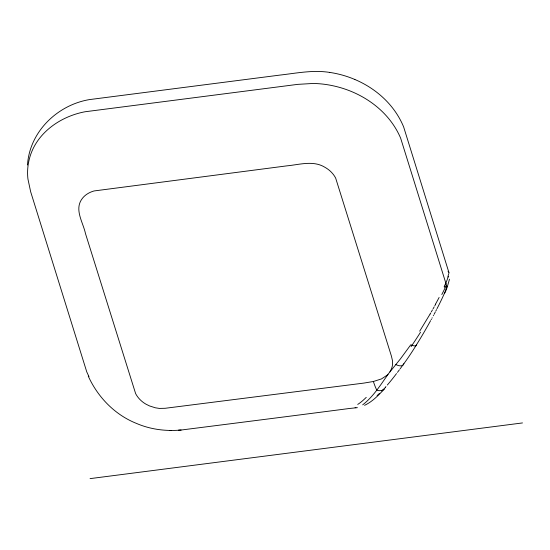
<?xml version="1.0" encoding="UTF-8"?>
<svg xmlns="http://www.w3.org/2000/svg" width="550" height="550" viewBox="0 0 550 550"><rect width="100%" height="100%" fill="white"/><g stroke="black" fill="none" stroke-linecap="round" stroke-linejoin="round"><path stroke-width="0.82" d="M27.5 164.986C29.535 131.863 57.241 105.064 89.299 99.619L279.812 75.102C296.257 73.239 312.778 69.795 329.361 72.366L329.725 72.428M449.487 279.18L446.923 288.179M448.69 276.478L448.484 277.193M447.026 286.268L446.882 286.777M446.634 287.561L445.706 290.139M445.527 290.599L444.345 293.459M444.331 293.487L444.214 293.796A59.922 11.247 -60.3 0 1 437.25 308.206L437.044 308.667M444.964 286.103L444.414 287.258M436.556 309.616L435.813 311.039M435.311 311.988L434.053 314.359M433.283 315.789L433.544 315.315M431.977 318.209L432.238 317.721M431.172 319.674L431.441 319.186M435.648 304.212L434.775 305.793M430.636 320.65L428.457 324.548A95.686 17.964 -60.3 0 1 416.302 345.07A65.856 12.361 -60.3 0 1 403.886 363.688L402.841 365.145M434.197 306.824L433.043 308.88M432.458 309.904L431.289 311.953M430.705 312.978L430.114 313.995M430.018 314.16L419.684 331.189M389.929 371.869L391.332 369.132A28.593 23.017 14.7 0 0 392.59 364.224L392.549 360.958L391.394 356.043L335.672 178.131A26.366 21.216 14.7 0 0 330.034 170.926A25.389 20.439 14.7 0 0 325.298 167.516C313.521 160.022 299.558 164.691 286.798 165.866L94.112 190.946A26.366 21.216 14.7 0 0 85.965 194.872A25.389 20.439 14.7 0 0 82.335 198.447C73.844 209.316 83.105 222.255 85.491 233.606L135.609 393.553A26.366 21.216 14.7 0 0 141.247 400.764A25.389 20.439 14.7 0 0 145.984 404.174L149.552 405.941L155.313 407.784L159.301 408.416L165.192 408.286L363.873 383.089L373.402 381.494L381.453 378.922L387.454 374.962L400.448 358.854L410.795 344.761A10.409 2.592 32.5 0 0 416.302 345.056M388.053 374.344C380.435 385.103 373.285 396.681 362.691 404.834M444.311 293.666L444.682 293.129A16.631 13.386 14.7 0 0 446.071 283.759M402.153 366.08L400.778 367.943M400.098 368.864L400.434 368.404M399.41 369.779L397.451 372.377M384.161 389.146C378.434 395.361 372.343 401.699 364.581 405.336M383.728 389.036L381.899 390.954M88.268 376.159C97.845 397.224 114.895 414.831 136.565 423.459C150.583 429.488 166.011 431.413 181.149 430.031C237.236 422.909 293.315 415.793 349.381 408.492L357.411 407.667M90.069 478.624L522.5 422.929M169.386 430.485L171.243 430.423M178.592 430.114L181.149 430.031M329.361 72.366C361.13 76.917 391.119 96.704 403.631 126.899L449.109 273.144M355.912 407.743L355.08 407.419M354.461 79.392L354.888 79.551M448.009 271.26L448.848 272.202M88.963 376.661L86.749 371.855L30.642 191.702L27.933 179.004A80.919 65.127 14.7 0 1 28.538 162.718C33.419 135.169 58.788 116.689 85.051 111.76L297.77 84.363L312.902 83.476A80.919 65.127 14.7 0 1 332.743 85.724C361.749 91.816 388.926 110.454 400.682 138.277L446.029 283.766M447.796 277.949A32.326 6.937 -57.2 0 1 445.239 284.426M445.184 284.536A37.125 7.081 -58.2 0 1 444.125 286.791M448.559 273.735A22.742 5.981 -53.5 0 1 447.693 277.303M373.395 381.521A40.123 10.697 82.7 0 0 376.784 390.163A9.694 6.875 40.8 0 0 385.337 387.269M396.522 373.567A97.151 18.239 -60.3 0 1 387.324 385.034M385.976 386.581A97.151 18.239 -60.3 0 1 385.316 387.337M403.879 363.715A8.807 4.675 36.6 0 1 395.856 364.595M420.537 332.214A99.158 21.299 -58.7 0 1 411.084 346.61M379.39 393.456A77.688 14.582 -60.3 0 1 377.073 395.581M366.252 397.361A100.602 15.916 -59 0 1 357.706 404.408M439.113 297.461A78.052 13.956 -58.8 0 1 435.428 304.294M446.181 285.587A64.701 11.213 -58.9 0 1 441.801 294.553"/></g></svg>
